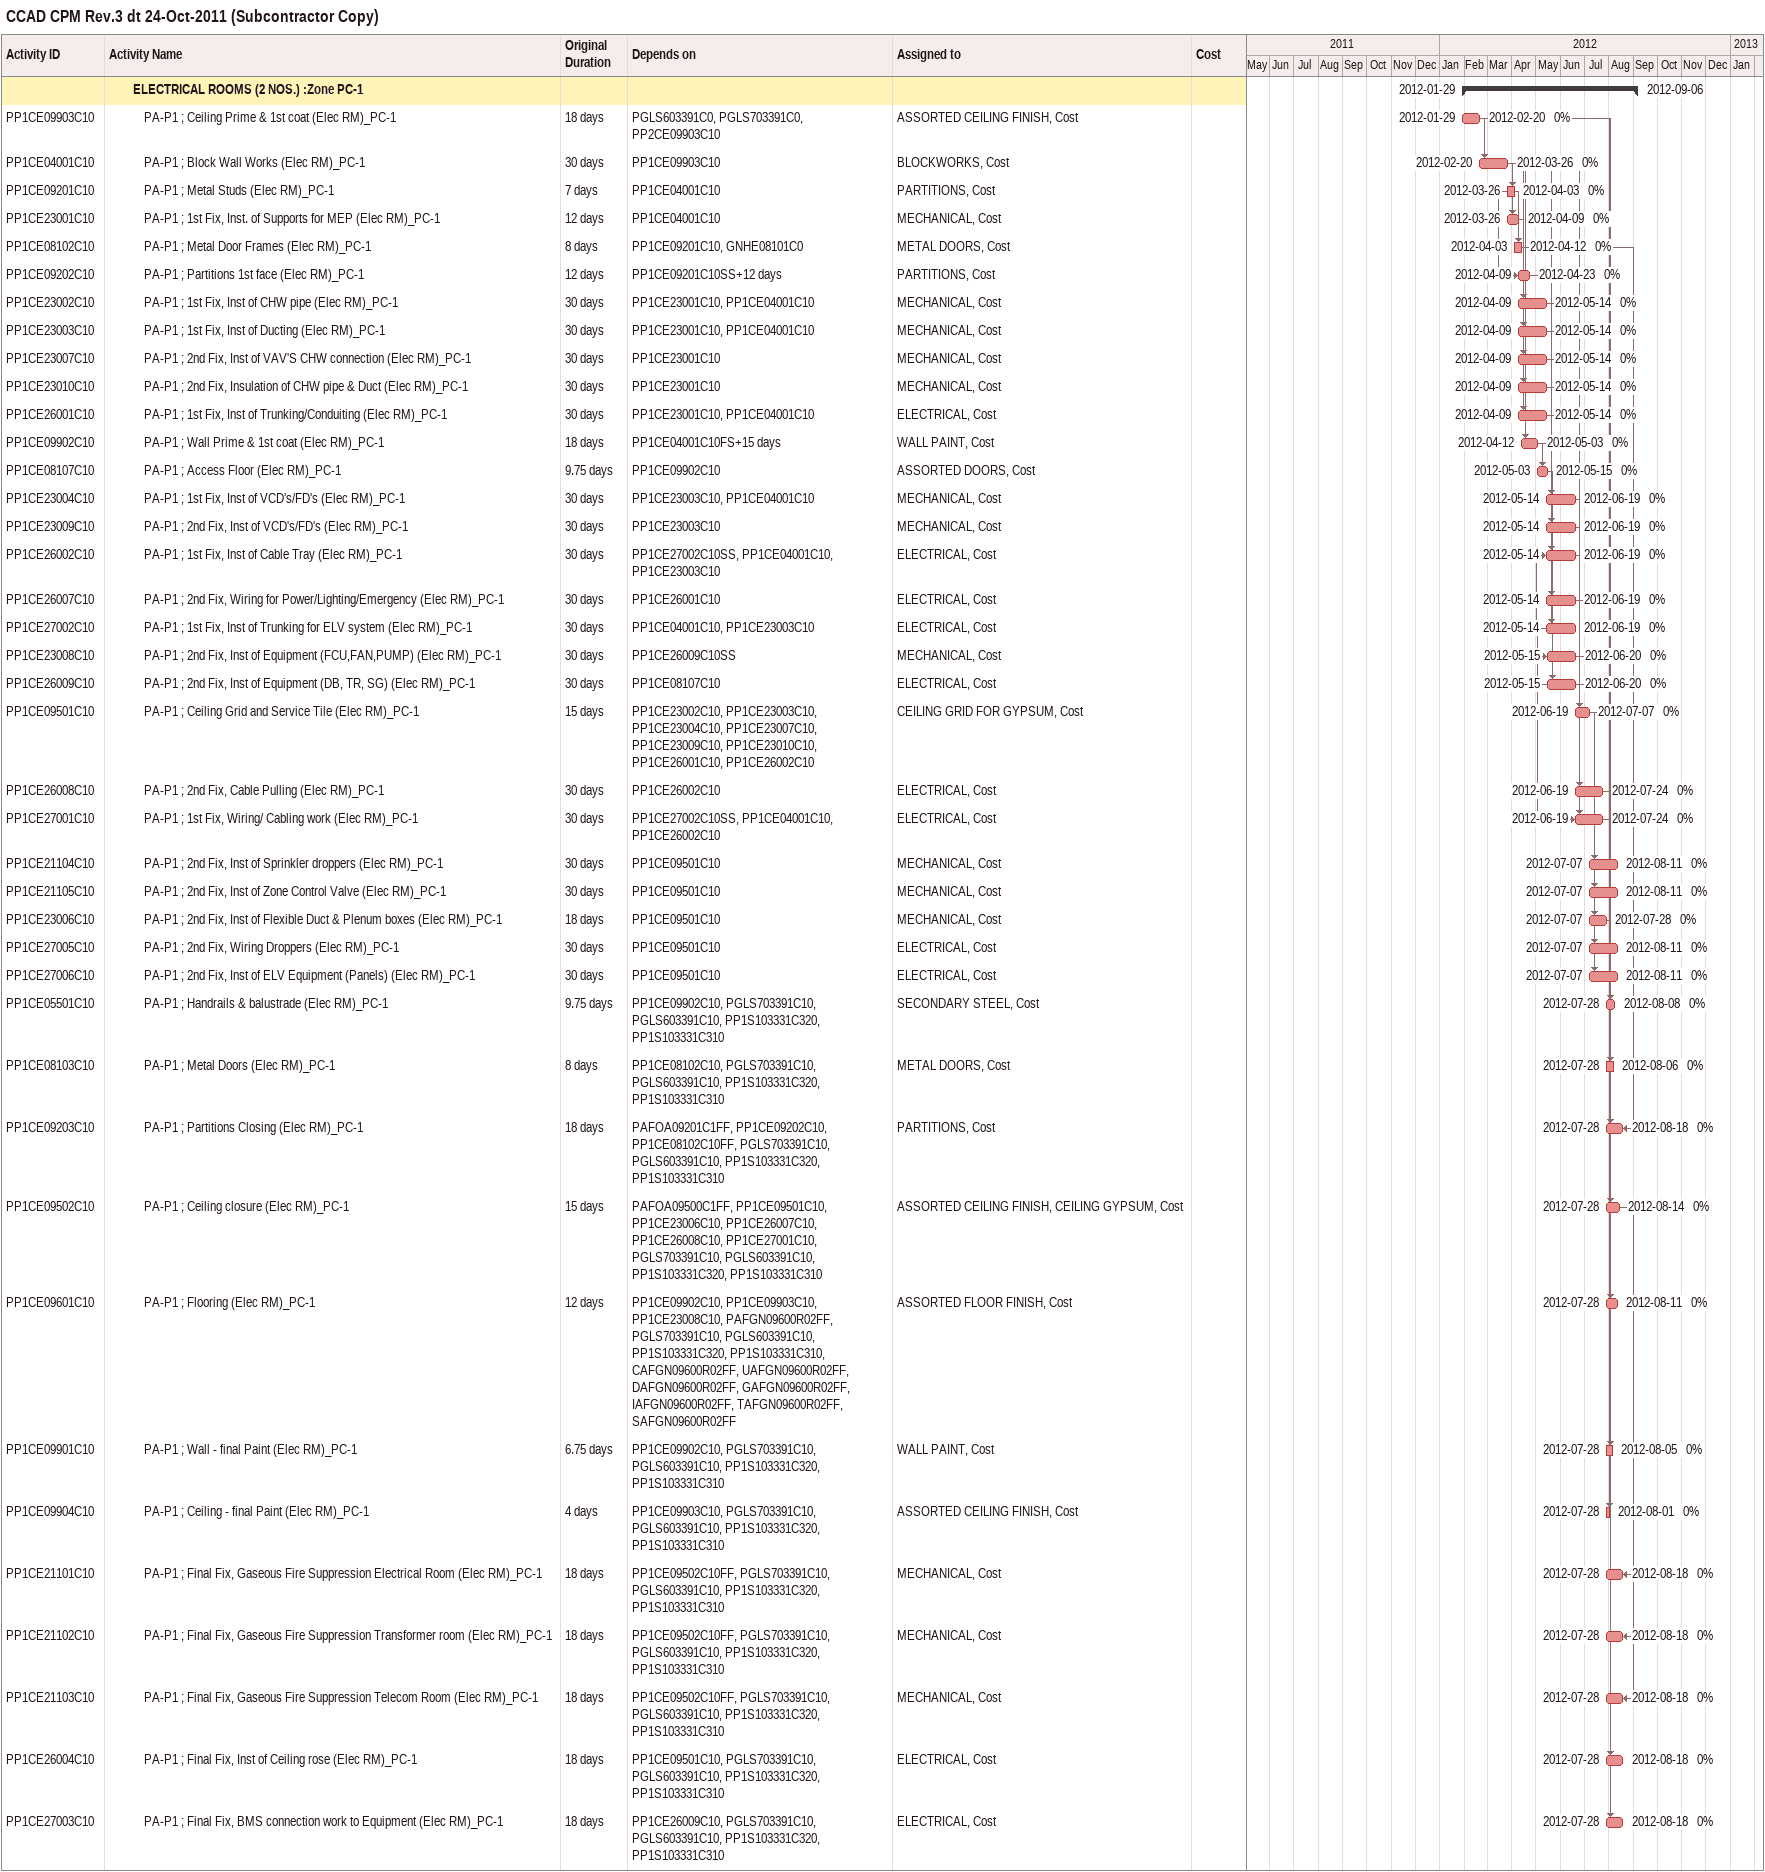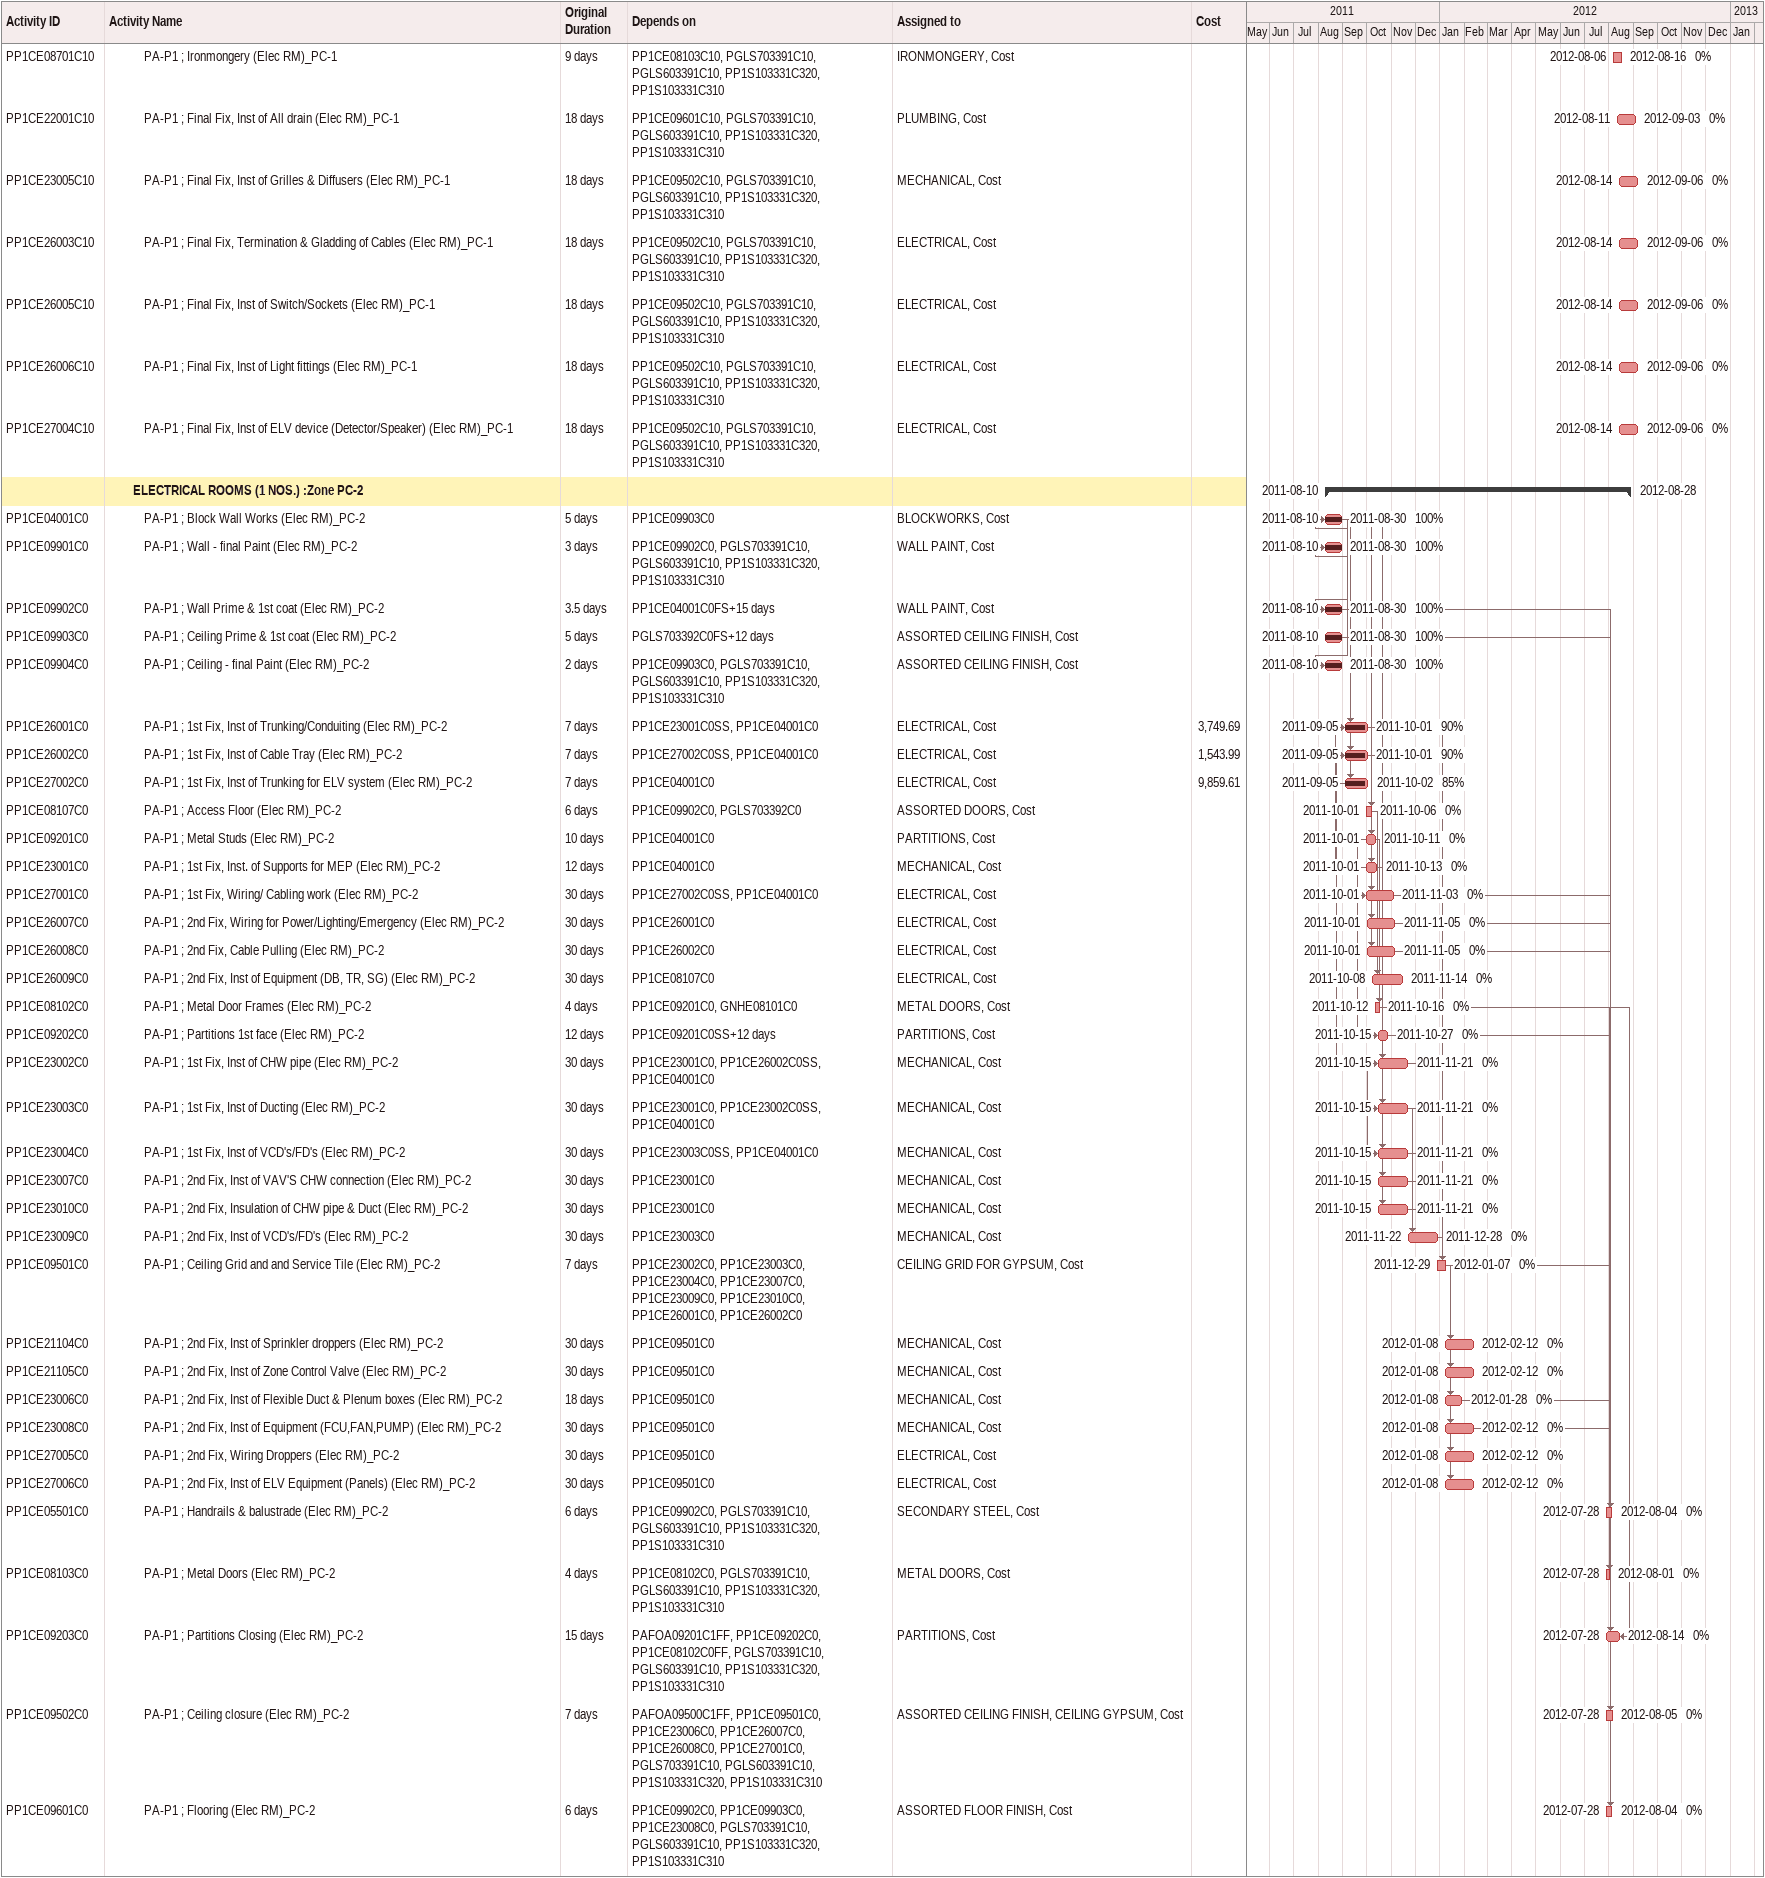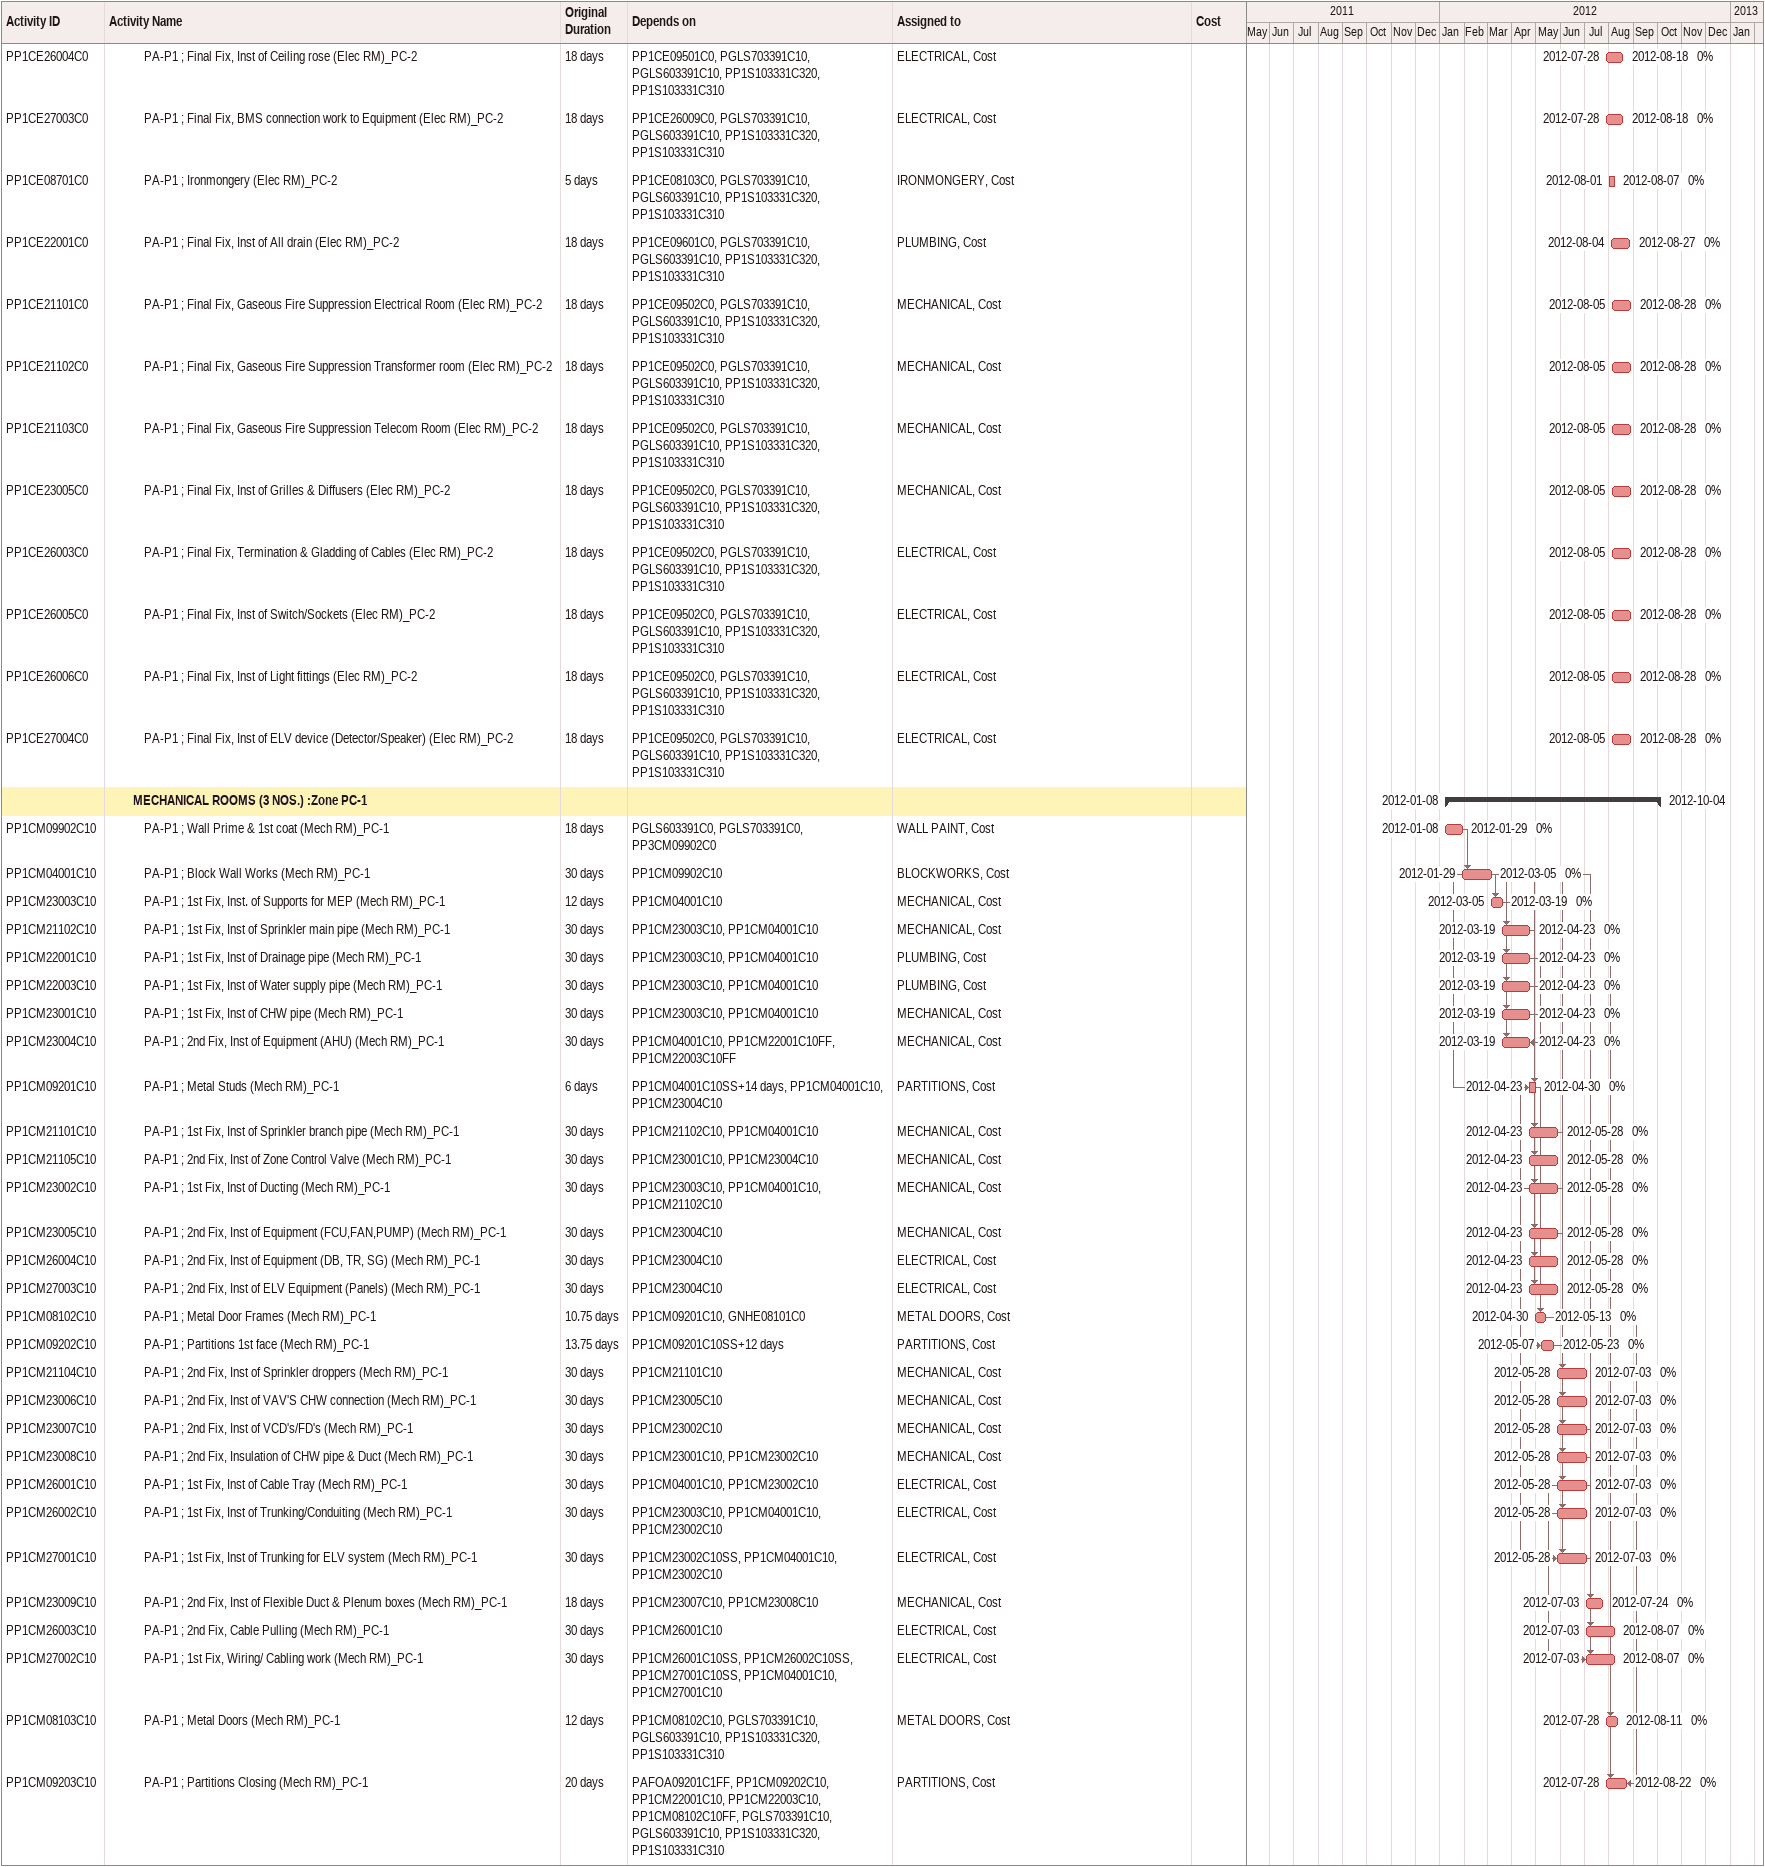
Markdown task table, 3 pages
CCAD CPM Rev.3 dt 24-Oct-2011 (Subcontractor Copy)

| ID | Level | Task | Original duration | Start | Finish | Predecessors | Resources | % complete | Cost |
|---|---|---|---|---|---|---|---|---|---|
|  | 3 | **ELECTRICAL ROOMS (2 NOS.) :Zone PC-1** |  | 2012-01-29 | 2012-09-06 |  |  |  |  |
| PP1CE09903C10 | 4 | PA-P1 ; Ceiling Prime & 1st coat (Elec RM)_PC-1 | 18d | 2012-01-29 | 2012-02-20 | PGLS603391C0, PGLS703391C0, PP2CE09903C10 | ASSORTED CEILING FINISH, Cost | 0 |  |
| PP1CE04001C10 | 4 | PA-P1 ; Block Wall Works (Elec RM)_PC-1 | 30d | 2012-02-20 | 2012-03-26 | PP1CE09903C10 | BLOCKWORKS, Cost | 0 |  |
| PP1CE09201C10 | 4 | PA-P1 ; Metal Studs (Elec RM)_PC-1 | 7d | 2012-03-26 | 2012-04-03 | PP1CE04001C10 | PARTITIONS, Cost | 0 |  |
| PP1CE23001C10 | 4 | PA-P1 ; 1st Fix, Inst. of Supports for MEP (Elec RM)_PC-1 | 12d | 2012-03-26 | 2012-04-09 | PP1CE04001C10 | MECHANICAL, Cost | 0 |  |
| PP1CE08102C10 | 4 | PA-P1 ; Metal Door Frames (Elec RM)_PC-1 | 8d | 2012-04-03 | 2012-04-12 | PP1CE09201C10, GNHE08101C0 | METAL DOORS, Cost | 0 |  |
| PP1CE09202C10 | 4 | PA-P1 ; Partitions 1st face (Elec RM)_PC-1 | 12d | 2012-04-09 | 2012-04-23 | PP1CE09201C10SS+12d | PARTITIONS, Cost | 0 |  |
| PP1CE23002C10 | 4 | PA-P1 ; 1st Fix, Inst of CHW pipe (Elec RM)_PC-1 | 30d | 2012-04-09 | 2012-05-14 | PP1CE23001C10, PP1CE04001C10 | MECHANICAL, Cost | 0 |  |
| PP1CE23003C10 | 4 | PA-P1 ; 1st Fix, Inst of Ducting (Elec RM)_PC-1 | 30d | 2012-04-09 | 2012-05-14 | PP1CE23001C10, PP1CE04001C10 | MECHANICAL, Cost | 0 |  |
| PP1CE23007C10 | 4 | PA-P1 ; 2nd Fix, Inst of VAV'S CHW connection (Elec RM)_PC-1 | 30d | 2012-04-09 | 2012-05-14 | PP1CE23001C10 | MECHANICAL, Cost | 0 |  |
| PP1CE23010C10 | 4 | PA-P1 ; 2nd Fix, Insulation of CHW pipe & Duct (Elec RM)_PC-1 | 30d | 2012-04-09 | 2012-05-14 | PP1CE23001C10 | MECHANICAL, Cost | 0 |  |
| PP1CE26001C10 | 4 | PA-P1 ; 1st Fix, Inst of Trunking/Conduiting (Elec RM)_PC-1 | 30d | 2012-04-09 | 2012-05-14 | PP1CE23001C10, PP1CE04001C10 | ELECTRICAL, Cost | 0 |  |
| PP1CE09902C10 | 4 | PA-P1 ; Wall Prime & 1st coat (Elec RM)_PC-1 | 18d | 2012-04-12 | 2012-05-03 | PP1CE04001C10FS+15d | WALL PAINT, Cost | 0 |  |
| PP1CE08107C10 | 4 | PA-P1 ; Access Floor (Elec RM)_PC-1 | 9.75d | 2012-05-03 | 2012-05-15 | PP1CE09902C10 | ASSORTED DOORS, Cost | 0 |  |
| PP1CE23004C10 | 4 | PA-P1 ; 1st Fix, Inst of VCD's/FD's (Elec RM)_PC-1 | 30d | 2012-05-14 | 2012-06-19 | PP1CE23003C10, PP1CE04001C10 | MECHANICAL, Cost | 0 |  |
| PP1CE23009C10 | 4 | PA-P1 ; 2nd Fix, Inst of VCD's/FD's (Elec RM)_PC-1 | 30d | 2012-05-14 | 2012-06-19 | PP1CE23003C10 | MECHANICAL, Cost | 0 |  |
| PP1CE26002C10 | 4 | PA-P1 ; 1st Fix, Inst of Cable Tray (Elec RM)_PC-1 | 30d | 2012-05-14 | 2012-06-19 | PP1CE27002C10SS, PP1CE04001C10, PP1CE23003C10 | ELECTRICAL, Cost | 0 |  |
| PP1CE26007C10 | 4 | PA-P1 ; 2nd Fix, Wiring for Power/Lighting/Emergency (Elec RM)_PC-1 | 30d | 2012-05-14 | 2012-06-19 | PP1CE26001C10 | ELECTRICAL, Cost | 0 |  |
| PP1CE27002C10 | 4 | PA-P1 ; 1st Fix, Inst of Trunking for ELV system (Elec RM)_PC-1 | 30d | 2012-05-14 | 2012-06-19 | PP1CE04001C10, PP1CE23003C10 | ELECTRICAL, Cost | 0 |  |
| PP1CE23008C10 | 4 | PA-P1 ; 2nd Fix, Inst of Equipment (FCU,FAN,PUMP) (Elec RM)_PC-1 | 30d | 2012-05-15 | 2012-06-20 | PP1CE26009C10SS | MECHANICAL, Cost | 0 |  |
| PP1CE26009C10 | 4 | PA-P1 ; 2nd Fix, Inst of Equipment (DB, TR, SG) (Elec RM)_PC-1 | 30d | 2012-05-15 | 2012-06-20 | PP1CE08107C10 | ELECTRICAL, Cost | 0 |  |
| PP1CE09501C10 | 4 | PA-P1 ; Ceiling Grid and Service Tile (Elec RM)_PC-1 | 15d | 2012-06-19 | 2012-07-07 | PP1CE23002C10, PP1CE23003C10, PP1CE23004C10, PP1CE23007C10, PP1CE23009C10, PP1CE23010C10, PP1CE26001C10, PP1CE26002C10 | CEILING GRID FOR GYPSUM, Cost | 0 |  |
| PP1CE26008C10 | 4 | PA-P1 ; 2nd Fix, Cable Pulling (Elec RM)_PC-1 | 30d | 2012-06-19 | 2012-07-24 | PP1CE26002C10 | ELECTRICAL, Cost | 0 |  |
| PP1CE27001C10 | 4 | PA-P1 ; 1st Fix, Wiring/ Cabling work (Elec RM)_PC-1 | 30d | 2012-06-19 | 2012-07-24 | PP1CE27002C10SS, PP1CE04001C10, PP1CE26002C10 | ELECTRICAL, Cost | 0 |  |
| PP1CE21104C10 | 4 | PA-P1 ; 2nd Fix, Inst of Sprinkler droppers (Elec RM)_PC-1 | 30d | 2012-07-07 | 2012-08-11 | PP1CE09501C10 | MECHANICAL, Cost | 0 |  |
| PP1CE21105C10 | 4 | PA-P1 ; 2nd Fix, Inst of Zone Control Valve (Elec RM)_PC-1 | 30d | 2012-07-07 | 2012-08-11 | PP1CE09501C10 | MECHANICAL, Cost | 0 |  |
| PP1CE23006C10 | 4 | PA-P1 ; 2nd Fix, Inst of Flexible Duct & Plenum boxes (Elec RM)_PC-1 | 18d | 2012-07-07 | 2012-07-28 | PP1CE09501C10 | MECHANICAL, Cost | 0 |  |
| PP1CE27005C10 | 4 | PA-P1 ; 2nd Fix, Wiring Droppers (Elec RM)_PC-1 | 30d | 2012-07-07 | 2012-08-11 | PP1CE09501C10 | ELECTRICAL, Cost | 0 |  |
| PP1CE27006C10 | 4 | PA-P1 ; 2nd Fix, Inst of ELV Equipment (Panels) (Elec RM)_PC-1 | 30d | 2012-07-07 | 2012-08-11 | PP1CE09501C10 | ELECTRICAL, Cost | 0 |  |
| PP1CE05501C10 | 4 | PA-P1 ; Handrails & balustrade (Elec RM)_PC-1 | 9.75d | 2012-07-28 | 2012-08-08 | PP1CE09902C10, PGLS703391C10, PGLS603391C10, PP1S103331C320, PP1S103331C310 | SECONDARY STEEL, Cost | 0 |  |
| PP1CE08103C10 | 4 | PA-P1 ; Metal Doors (Elec RM)_PC-1 | 8d | 2012-07-28 | 2012-08-06 | PP1CE08102C10, PGLS703391C10, PGLS603391C10, PP1S103331C320, PP1S103331C310 | METAL DOORS, Cost | 0 |  |
| PP1CE09203C10 | 4 | PA-P1 ; Partitions Closing (Elec RM)_PC-1 | 18d | 2012-07-28 | 2012-08-18 | PAFOA09201C1FF, PP1CE09202C10, PP1CE08102C10FF, PGLS703391C10, PGLS603391C10, PP1S103331C320, PP1S103331C310 | PARTITIONS, Cost | 0 |  |
| PP1CE09502C10 | 4 | PA-P1 ; Ceiling closure (Elec RM)_PC-1 | 15d | 2012-07-28 | 2012-08-14 | PAFOA09500C1FF, PP1CE09501C10, PP1CE23006C10, PP1CE26007C10, PP1CE26008C10, PP1CE27001C10, PGLS703391C10, PGLS603391C10, PP1S103331C320, PP1S103331C310 | ASSORTED CEILING FINISH, CEILING GYPSUM, Cost | 0 |  |
| PP1CE09601C10 | 4 | PA-P1 ; Flooring (Elec RM)_PC-1 | 12d | 2012-07-28 | 2012-08-11 | PP1CE09902C10, PP1CE09903C10, PP1CE23008C10, PAFGN09600R02FF, PGLS703391C10, PGLS603391C10, PP1S103331C320, PP1S103331C310, CAFGN09600R02FF, UAFGN09600R02FF, DAFGN09600R02FF, GAFGN09600R02FF, IAFGN09600R02FF, TAFGN09600R02FF, SAFGN09600R02FF | ASSORTED FLOOR FINISH, Cost | 0 |  |
| PP1CE09901C10 | 4 | PA-P1 ; Wall - final Paint (Elec RM)_PC-1 | 6.75d | 2012-07-28 | 2012-08-05 | PP1CE09902C10, PGLS703391C10, PGLS603391C10, PP1S103331C320, PP1S103331C310 | WALL PAINT, Cost | 0 |  |
| PP1CE09904C10 | 4 | PA-P1 ; Ceiling - final Paint (Elec RM)_PC-1 | 4d | 2012-07-28 | 2012-08-01 | PP1CE09903C10, PGLS703391C10, PGLS603391C10, PP1S103331C320, PP1S103331C310 | ASSORTED CEILING FINISH, Cost | 0 |  |
| PP1CE21101C10 | 4 | PA-P1 ; Final Fix, Gaseous Fire Suppression Electrical Room (Elec RM)_PC-1 | 18d | 2012-07-28 | 2012-08-18 | PP1CE09502C10FF, PGLS703391C10, PGLS603391C10, PP1S103331C320, PP1S103331C310 | MECHANICAL, Cost | 0 |  |
| PP1CE21102C10 | 4 | PA-P1 ; Final Fix, Gaseous Fire Suppression Transformer room (Elec RM)_PC-1 | 18d | 2012-07-28 | 2012-08-18 | PP1CE09502C10FF, PGLS703391C10, PGLS603391C10, PP1S103331C320, PP1S103331C310 | MECHANICAL, Cost | 0 |  |
| PP1CE21103C10 | 4 | PA-P1 ; Final Fix, Gaseous Fire Suppression Telecom Room (Elec RM)_PC-1 | 18d | 2012-07-28 | 2012-08-18 | PP1CE09502C10FF, PGLS703391C10, PGLS603391C10, PP1S103331C320, PP1S103331C310 | MECHANICAL, Cost | 0 |  |
| PP1CE26004C10 | 4 | PA-P1 ; Final Fix, Inst of Ceiling rose (Elec RM)_PC-1 | 18d | 2012-07-28 | 2012-08-18 | PP1CE09501C10, PGLS703391C10, PGLS603391C10, PP1S103331C320, PP1S103331C310 | ELECTRICAL, Cost | 0 |  |
| PP1CE27003C10 | 4 | PA-P1 ; Final Fix, BMS connection work to Equipment (Elec RM)_PC-1 | 18d | 2012-07-28 | 2012-08-18 | PP1CE26009C10, PGLS703391C10, PGLS603391C10, PP1S103331C320, PP1S103331C310 | ELECTRICAL, Cost | 0 |  |
| PP1CE08701C10 | 4 | PA-P1 ; Ironmongery (Elec RM)_PC-1 | 9d | 2012-08-06 | 2012-08-16 | PP1CE08103C10, PGLS703391C10, PGLS603391C10, PP1S103331C320, PP1S103331C310 | IRONMONGERY, Cost | 0 |  |
| PP1CE22001C10 | 4 | PA-P1 ; Final Fix, Inst of All drain (Elec RM)_PC-1 | 18d | 2012-08-11 | 2012-09-03 | PP1CE09601C10, PGLS703391C10, PGLS603391C10, PP1S103331C320, PP1S103331C310 | PLUMBING, Cost | 0 |  |
| PP1CE23005C10 | 4 | PA-P1 ; Final Fix, Inst of Grilles & Diffusers (Elec RM)_PC-1 | 18d | 2012-08-14 | 2012-09-06 | PP1CE09502C10, PGLS703391C10, PGLS603391C10, PP1S103331C320, PP1S103331C310 | MECHANICAL, Cost | 0 |  |
| PP1CE26003C10 | 4 | PA-P1 ; Final Fix, Termination & Gladding of Cables (Elec RM)_PC-1 | 18d | 2012-08-14 | 2012-09-06 | PP1CE09502C10, PGLS703391C10, PGLS603391C10, PP1S103331C320, PP1S103331C310 | ELECTRICAL, Cost | 0 |  |
| PP1CE26005C10 | 4 | PA-P1 ; Final Fix, Inst of Switch/Sockets (Elec RM)_PC-1 | 18d | 2012-08-14 | 2012-09-06 | PP1CE09502C10, PGLS703391C10, PGLS603391C10, PP1S103331C320, PP1S103331C310 | ELECTRICAL, Cost | 0 |  |
| PP1CE26006C10 | 4 | PA-P1 ; Final Fix, Inst of Light fittings (Elec RM)_PC-1 | 18d | 2012-08-14 | 2012-09-06 | PP1CE09502C10, PGLS703391C10, PGLS603391C10, PP1S103331C320, PP1S103331C310 | ELECTRICAL, Cost | 0 |  |
| PP1CE27004C10 | 4 | PA-P1 ; Final Fix, Inst of ELV device (Detector/Speaker) (Elec RM)_PC-1 | 18d | 2012-08-14 | 2012-09-06 | PP1CE09502C10, PGLS703391C10, PGLS603391C10, PP1S103331C320, PP1S103331C310 | ELECTRICAL, Cost | 0 |  |
|  | 3 | **ELECTRICAL ROOMS (1 NOS.) :Zone PC-2** |  | 2011-08-10 | 2012-08-28 |  |  |  |  |
| PP1CE04001C0 | 4 | PA-P1 ; Block Wall Works (Elec RM)_PC-2 | 5d | 2011-08-10 | 2011-08-30 | PP1CE09903C0 | BLOCKWORKS, Cost | 100 |  |
| PP1CE09901C0 | 4 | PA-P1 ; Wall - final Paint (Elec RM)_PC-2 | 3d | 2011-08-10 | 2011-08-30 | PP1CE09902C0, PGLS703391C10, PGLS603391C10, PP1S103331C320, PP1S103331C310 | WALL PAINT, Cost | 100 |  |
| PP1CE09902C0 | 4 | PA-P1 ; Wall Prime & 1st coat (Elec RM)_PC-2 | 3.5d | 2011-08-10 | 2011-08-30 | PP1CE04001C0FS+15d | WALL PAINT, Cost | 100 |  |
| PP1CE09903C0 | 4 | PA-P1 ; Ceiling Prime & 1st coat (Elec RM)_PC-2 | 5d | 2011-08-10 | 2011-08-30 | PGLS703392C0FS+12d | ASSORTED CEILING FINISH, Cost | 100 |  |
| PP1CE09904C0 | 4 | PA-P1 ; Ceiling - final Paint (Elec RM)_PC-2 | 2d | 2011-08-10 | 2011-08-30 | PP1CE09903C0, PGLS703391C10, PGLS603391C10, PP1S103331C320, PP1S103331C310 | ASSORTED CEILING FINISH, Cost | 100 |  |
| PP1CE26001C0 | 4 | PA-P1 ; 1st Fix, Inst of Trunking/Conduiting (Elec RM)_PC-2 | 7d | 2011-09-05 | 2011-10-01 | PP1CE23001C0SS, PP1CE04001C0 | ELECTRICAL, Cost | 90 | 3749.69 |
| PP1CE26002C0 | 4 | PA-P1 ; 1st Fix, Inst of Cable Tray (Elec RM)_PC-2 | 7d | 2011-09-05 | 2011-10-01 | PP1CE27002C0SS, PP1CE04001C0 | ELECTRICAL, Cost | 90 | 1543.99 |
| PP1CE27002C0 | 4 | PA-P1 ; 1st Fix, Inst of Trunking for ELV system (Elec RM)_PC-2 | 7d | 2011-09-05 | 2011-10-02 | PP1CE04001C0 | ELECTRICAL, Cost | 85 | 9859.61 |
| PP1CE08107C0 | 4 | PA-P1 ; Access Floor (Elec RM)_PC-2 | 6d | 2011-10-01 | 2011-10-06 | PP1CE09902C0, PGLS703392C0 | ASSORTED DOORS, Cost | 0 |  |
| PP1CE09201C0 | 4 | PA-P1 ; Metal Studs (Elec RM)_PC-2 | 10d | 2011-10-01 | 2011-10-11 | PP1CE04001C0 | PARTITIONS, Cost | 0 |  |
| PP1CE23001C0 | 4 | PA-P1 ; 1st Fix, Inst. of Supports for MEP (Elec RM)_PC-2 | 12d | 2011-10-01 | 2011-10-13 | PP1CE04001C0 | MECHANICAL, Cost | 0 |  |
| PP1CE27001C0 | 4 | PA-P1 ; 1st Fix, Wiring/ Cabling work (Elec RM)_PC-2 | 30d | 2011-10-01 | 2011-11-03 | PP1CE27002C0SS, PP1CE04001C0 | ELECTRICAL, Cost | 0 |  |
| PP1CE26007C0 | 4 | PA-P1 ; 2nd Fix, Wiring for Power/Lighting/Emergency (Elec RM)_PC-2 | 30d | 2011-10-01 | 2011-11-05 | PP1CE26001C0 | ELECTRICAL, Cost | 0 |  |
| PP1CE26008C0 | 4 | PA-P1 ; 2nd Fix, Cable Pulling (Elec RM)_PC-2 | 30d | 2011-10-01 | 2011-11-05 | PP1CE26002C0 | ELECTRICAL, Cost | 0 |  |
| PP1CE26009C0 | 4 | PA-P1 ; 2nd Fix, Inst of Equipment (DB, TR, SG) (Elec RM)_PC-2 | 30d | 2011-10-08 | 2011-11-14 | PP1CE08107C0 | ELECTRICAL, Cost | 0 |  |
| PP1CE08102C0 | 4 | PA-P1 ; Metal Door Frames (Elec RM)_PC-2 | 4d | 2011-10-12 | 2011-10-16 | PP1CE09201C0, GNHE08101C0 | METAL DOORS, Cost | 0 |  |
| PP1CE09202C0 | 4 | PA-P1 ; Partitions 1st face (Elec RM)_PC-2 | 12d | 2011-10-15 | 2011-10-27 | PP1CE09201C0SS+12d | PARTITIONS, Cost | 0 |  |
| PP1CE23002C0 | 4 | PA-P1 ; 1st Fix, Inst of CHW pipe (Elec RM)_PC-2 | 30d | 2011-10-15 | 2011-11-21 | PP1CE23001C0, PP1CE26002C0SS, PP1CE04001C0 | MECHANICAL, Cost | 0 |  |
| PP1CE23003C0 | 4 | PA-P1 ; 1st Fix, Inst of Ducting (Elec RM)_PC-2 | 30d | 2011-10-15 | 2011-11-21 | PP1CE23001C0, PP1CE23002C0SS, PP1CE04001C0 | MECHANICAL, Cost | 0 |  |
| PP1CE23004C0 | 4 | PA-P1 ; 1st Fix, Inst of VCD's/FD's (Elec RM)_PC-2 | 30d | 2011-10-15 | 2011-11-21 | PP1CE23003C0SS, PP1CE04001C0 | MECHANICAL, Cost | 0 |  |
| PP1CE23007C0 | 4 | PA-P1 ; 2nd Fix, Inst of VAV'S CHW connection (Elec RM)_PC-2 | 30d | 2011-10-15 | 2011-11-21 | PP1CE23001C0 | MECHANICAL, Cost | 0 |  |
| PP1CE23010C0 | 4 | PA-P1 ; 2nd Fix, Insulation of CHW pipe & Duct (Elec RM)_PC-2 | 30d | 2011-10-15 | 2011-11-21 | PP1CE23001C0 | MECHANICAL, Cost | 0 |  |
| PP1CE23009C0 | 4 | PA-P1 ; 2nd Fix, Inst of VCD's/FD's (Elec RM)_PC-2 | 30d | 2011-11-22 | 2011-12-28 | PP1CE23003C0 | MECHANICAL, Cost | 0 |  |
| PP1CE09501C0 | 4 | PA-P1 ; Ceiling Grid and and Service Tile (Elec RM)_PC-2 | 7d | 2011-12-29 | 2012-01-07 | PP1CE23002C0, PP1CE23003C0, PP1CE23004C0, PP1CE23007C0, PP1CE23009C0, PP1CE23010C0, PP1CE26001C0, PP1CE26002C0 | CEILING GRID FOR GYPSUM, Cost | 0 |  |
| PP1CE21104C0 | 4 | PA-P1 ; 2nd Fix, Inst of Sprinkler droppers (Elec RM)_PC-2 | 30d | 2012-01-08 | 2012-02-12 | PP1CE09501C0 | MECHANICAL, Cost | 0 |  |
| PP1CE21105C0 | 4 | PA-P1 ; 2nd Fix, Inst of Zone Control Valve (Elec RM)_PC-2 | 30d | 2012-01-08 | 2012-02-12 | PP1CE09501C0 | MECHANICAL, Cost | 0 |  |
| PP1CE23006C0 | 4 | PA-P1 ; 2nd Fix, Inst of Flexible Duct & Plenum boxes (Elec RM)_PC-2 | 18d | 2012-01-08 | 2012-01-28 | PP1CE09501C0 | MECHANICAL, Cost | 0 |  |
| PP1CE23008C0 | 4 | PA-P1 ; 2nd Fix, Inst of Equipment (FCU,FAN,PUMP) (Elec RM)_PC-2 | 30d | 2012-01-08 | 2012-02-12 | PP1CE09501C0 | MECHANICAL, Cost | 0 |  |
| PP1CE27005C0 | 4 | PA-P1 ; 2nd Fix, Wiring Droppers (Elec RM)_PC-2 | 30d | 2012-01-08 | 2012-02-12 | PP1CE09501C0 | ELECTRICAL, Cost | 0 |  |
| PP1CE27006C0 | 4 | PA-P1 ; 2nd Fix, Inst of ELV Equipment (Panels) (Elec RM)_PC-2 | 30d | 2012-01-08 | 2012-02-12 | PP1CE09501C0 | ELECTRICAL, Cost | 0 |  |
| PP1CE05501C0 | 4 | PA-P1 ; Handrails & balustrade (Elec RM)_PC-2 | 6d | 2012-07-28 | 2012-08-04 | PP1CE09902C0, PGLS703391C10, PGLS603391C10, PP1S103331C320, PP1S103331C310 | SECONDARY STEEL, Cost | 0 |  |
| PP1CE08103C0 | 4 | PA-P1 ; Metal Doors (Elec RM)_PC-2 | 4d | 2012-07-28 | 2012-08-01 | PP1CE08102C0, PGLS703391C10, PGLS603391C10, PP1S103331C320, PP1S103331C310 | METAL DOORS, Cost | 0 |  |
| PP1CE09203C0 | 4 | PA-P1 ; Partitions Closing (Elec RM)_PC-2 | 15d | 2012-07-28 | 2012-08-14 | PAFOA09201C1FF, PP1CE09202C0, PP1CE08102C0FF, PGLS703391C10, PGLS603391C10, PP1S103331C320, PP1S103331C310 | PARTITIONS, Cost | 0 |  |
| PP1CE09502C0 | 4 | PA-P1 ; Ceiling closure (Elec RM)_PC-2 | 7d | 2012-07-28 | 2012-08-05 | PAFOA09500C1FF, PP1CE09501C0, PP1CE23006C0, PP1CE26007C0, PP1CE26008C0, PP1CE27001C0, PGLS703391C10, PGLS603391C10, PP1S103331C320, PP1S103331C310 | ASSORTED CEILING FINISH, CEILING GYPSUM, Cost | 0 |  |
| PP1CE09601C0 | 4 | PA-P1 ; Flooring (Elec RM)_PC-2 | 6d | 2012-07-28 | 2012-08-04 | PP1CE09902C0, PP1CE09903C0, PP1CE23008C0, PGLS703391C10, PGLS603391C10, PP1S103331C320, PP1S103331C310 | ASSORTED FLOOR FINISH, Cost | 0 |  |
| PP1CE26004C0 | 4 | PA-P1 ; Final Fix, Inst of Ceiling rose (Elec RM)_PC-2 | 18d | 2012-07-28 | 2012-08-18 | PP1CE09501C0, PGLS703391C10, PGLS603391C10, PP1S103331C320, PP1S103331C310 | ELECTRICAL, Cost | 0 |  |
| PP1CE27003C0 | 4 | PA-P1 ; Final Fix, BMS connection work to Equipment (Elec RM)_PC-2 | 18d | 2012-07-28 | 2012-08-18 | PP1CE26009C0, PGLS703391C10, PGLS603391C10, PP1S103331C320, PP1S103331C310 | ELECTRICAL, Cost | 0 |  |
| PP1CE08701C0 | 4 | PA-P1 ; Ironmongery (Elec RM)_PC-2 | 5d | 2012-08-01 | 2012-08-07 | PP1CE08103C0, PGLS703391C10, PGLS603391C10, PP1S103331C320, PP1S103331C310 | IRONMONGERY, Cost | 0 |  |
| PP1CE22001C0 | 4 | PA-P1 ; Final Fix, Inst of All drain (Elec RM)_PC-2 | 18d | 2012-08-04 | 2012-08-27 | PP1CE09601C0, PGLS703391C10, PGLS603391C10, PP1S103331C320, PP1S103331C310 | PLUMBING, Cost | 0 |  |
| PP1CE21101C0 | 4 | PA-P1 ; Final Fix, Gaseous Fire Suppression Electrical Room (Elec RM)_PC-2 | 18d | 2012-08-05 | 2012-08-28 | PP1CE09502C0, PGLS703391C10, PGLS603391C10, PP1S103331C320, PP1S103331C310 | MECHANICAL, Cost | 0 |  |
| PP1CE21102C0 | 4 | PA-P1 ; Final Fix, Gaseous Fire Suppression Transformer room (Elec RM)_PC-2 | 18d | 2012-08-05 | 2012-08-28 | PP1CE09502C0, PGLS703391C10, PGLS603391C10, PP1S103331C320, PP1S103331C310 | MECHANICAL, Cost | 0 |  |
| PP1CE21103C0 | 4 | PA-P1 ; Final Fix, Gaseous Fire Suppression Telecom Room (Elec RM)_PC-2 | 18d | 2012-08-05 | 2012-08-28 | PP1CE09502C0, PGLS703391C10, PGLS603391C10, PP1S103331C320, PP1S103331C310 | MECHANICAL, Cost | 0 |  |
| PP1CE23005C0 | 4 | PA-P1 ; Final Fix, Inst of Grilles & Diffusers (Elec RM)_PC-2 | 18d | 2012-08-05 | 2012-08-28 | PP1CE09502C0, PGLS703391C10, PGLS603391C10, PP1S103331C320, PP1S103331C310 | MECHANICAL, Cost | 0 |  |
| PP1CE26003C0 | 4 | PA-P1 ; Final Fix, Termination & Gladding of Cables (Elec RM)_PC-2 | 18d | 2012-08-05 | 2012-08-28 | PP1CE09502C0, PGLS703391C10, PGLS603391C10, PP1S103331C320, PP1S103331C310 | ELECTRICAL, Cost | 0 |  |
| PP1CE26005C0 | 4 | PA-P1 ; Final Fix, Inst of Switch/Sockets (Elec RM)_PC-2 | 18d | 2012-08-05 | 2012-08-28 | PP1CE09502C0, PGLS703391C10, PGLS603391C10, PP1S103331C320, PP1S103331C310 | ELECTRICAL, Cost | 0 |  |
| PP1CE26006C0 | 4 | PA-P1 ; Final Fix, Inst of Light fittings (Elec RM)_PC-2 | 18d | 2012-08-05 | 2012-08-28 | PP1CE09502C0, PGLS703391C10, PGLS603391C10, PP1S103331C320, PP1S103331C310 | ELECTRICAL, Cost | 0 |  |
| PP1CE27004C0 | 4 | PA-P1 ; Final Fix, Inst of ELV device (Detector/Speaker) (Elec RM)_PC-2 | 18d | 2012-08-05 | 2012-08-28 | PP1CE09502C0, PGLS703391C10, PGLS603391C10, PP1S103331C320, PP1S103331C310 | ELECTRICAL, Cost | 0 |  |
|  | 3 | **MECHANICAL ROOMS (3 NOS.) :Zone PC-1** |  | 2012-01-08 | 2012-10-04 |  |  |  |  |
| PP1CM09902C10 | 4 | PA-P1 ; Wall Prime & 1st coat (Mech RM)_PC-1 | 18d | 2012-01-08 | 2012-01-29 | PGLS603391C0, PGLS703391C0, PP3CM09902C0 | WALL PAINT, Cost | 0 |  |
| PP1CM04001C10 | 4 | PA-P1 ; Block Wall Works (Mech RM)_PC-1 | 30d | 2012-01-29 | 2012-03-05 | PP1CM09902C10 | BLOCKWORKS, Cost | 0 |  |
| PP1CM23003C10 | 4 | PA-P1 ; 1st Fix, Inst. of Supports for MEP (Mech RM)_PC-1 | 12d | 2012-03-05 | 2012-03-19 | PP1CM04001C10 | MECHANICAL, Cost | 0 |  |
| PP1CM21102C10 | 4 | PA-P1 ; 1st Fix, Inst of Sprinkler main pipe (Mech RM)_PC-1 | 30d | 2012-03-19 | 2012-04-23 | PP1CM23003C10, PP1CM04001C10 | MECHANICAL, Cost | 0 |  |
| PP1CM22001C10 | 4 | PA-P1 ; 1st Fix, Inst of Drainage pipe (Mech RM)_PC-1 | 30d | 2012-03-19 | 2012-04-23 | PP1CM23003C10, PP1CM04001C10 | PLUMBING, Cost | 0 |  |
| PP1CM22003C10 | 4 | PA-P1 ; 1st Fix, Inst of Water supply pipe (Mech RM)_PC-1 | 30d | 2012-03-19 | 2012-04-23 | PP1CM23003C10, PP1CM04001C10 | PLUMBING, Cost | 0 |  |
| PP1CM23001C10 | 4 | PA-P1 ; 1st Fix, Inst of CHW pipe (Mech RM)_PC-1 | 30d | 2012-03-19 | 2012-04-23 | PP1CM23003C10, PP1CM04001C10 | MECHANICAL, Cost | 0 |  |
| PP1CM23004C10 | 4 | PA-P1 ; 2nd Fix, Inst of Equipment (AHU) (Mech RM)_PC-1 | 30d | 2012-03-19 | 2012-04-23 | PP1CM04001C10, PP1CM22001C10FF, PP1CM22003C10FF | MECHANICAL, Cost | 0 |  |
| PP1CM09201C10 | 4 | PA-P1 ; Metal Studs (Mech RM)_PC-1 | 6d | 2012-04-23 | 2012-04-30 | PP1CM04001C10SS+14d, PP1CM04001C10, PP1CM23004C10 | PARTITIONS, Cost | 0 |  |
| PP1CM21101C10 | 4 | PA-P1 ; 1st Fix, Inst of Sprinkler branch pipe (Mech RM)_PC-1 | 30d | 2012-04-23 | 2012-05-28 | PP1CM21102C10, PP1CM04001C10 | MECHANICAL, Cost | 0 |  |
| PP1CM21105C10 | 4 | PA-P1 ; 2nd Fix, Inst of Zone Control Valve (Mech RM)_PC-1 | 30d | 2012-04-23 | 2012-05-28 | PP1CM23001C10, PP1CM23004C10 | MECHANICAL, Cost | 0 |  |
| PP1CM23002C10 | 4 | PA-P1 ; 1st Fix, Inst of Ducting (Mech RM)_PC-1 | 30d | 2012-04-23 | 2012-05-28 | PP1CM23003C10, PP1CM04001C10, PP1CM21102C10 | MECHANICAL, Cost | 0 |  |
| PP1CM23005C10 | 4 | PA-P1 ; 2nd Fix, Inst of Equipment (FCU,FAN,PUMP) (Mech RM)_PC-1 | 30d | 2012-04-23 | 2012-05-28 | PP1CM23004C10 | MECHANICAL, Cost | 0 |  |
| PP1CM26004C10 | 4 | PA-P1 ; 2nd Fix, Inst of Equipment (DB, TR, SG) (Mech RM)_PC-1 | 30d | 2012-04-23 | 2012-05-28 | PP1CM23004C10 | ELECTRICAL, Cost | 0 |  |
| PP1CM27003C10 | 4 | PA-P1 ; 2nd Fix, Inst of ELV Equipment (Panels) (Mech RM)_PC-1 | 30d | 2012-04-23 | 2012-05-28 | PP1CM23004C10 | ELECTRICAL, Cost | 0 |  |
| PP1CM08102C10 | 4 | PA-P1 ; Metal Door Frames (Mech RM)_PC-1 | 10.75d | 2012-04-30 | 2012-05-13 | PP1CM09201C10, GNHE08101C0 | METAL DOORS, Cost | 0 |  |
| PP1CM09202C10 | 4 | PA-P1 ; Partitions 1st face (Mech RM)_PC-1 | 13.75d | 2012-05-07 | 2012-05-23 | PP1CM09201C10SS+12d | PARTITIONS, Cost | 0 |  |
| PP1CM21104C10 | 4 | PA-P1 ; 2nd Fix, Inst of Sprinkler droppers (Mech RM)_PC-1 | 30d | 2012-05-28 | 2012-07-03 | PP1CM21101C10 | MECHANICAL, Cost | 0 |  |
| PP1CM23006C10 | 4 | PA-P1 ; 2nd Fix, Inst of VAV'S CHW connection (Mech RM)_PC-1 | 30d | 2012-05-28 | 2012-07-03 | PP1CM23005C10 | MECHANICAL, Cost | 0 |  |
| PP1CM23007C10 | 4 | PA-P1 ; 2nd Fix, Inst of VCD's/FD's (Mech RM)_PC-1 | 30d | 2012-05-28 | 2012-07-03 | PP1CM23002C10 | MECHANICAL, Cost | 0 |  |
| PP1CM23008C10 | 4 | PA-P1 ; 2nd Fix, Insulation of CHW pipe & Duct (Mech RM)_PC-1 | 30d | 2012-05-28 | 2012-07-03 | PP1CM23001C10, PP1CM23002C10 | MECHANICAL, Cost | 0 |  |
| PP1CM26001C10 | 4 | PA-P1 ; 1st Fix, Inst of Cable Tray (Mech RM)_PC-1 | 30d | 2012-05-28 | 2012-07-03 | PP1CM04001C10, PP1CM23002C10 | ELECTRICAL, Cost | 0 |  |
| PP1CM26002C10 | 4 | PA-P1 ; 1st Fix, Inst of Trunking/Conduiting (Mech RM)_PC-1 | 30d | 2012-05-28 | 2012-07-03 | PP1CM23003C10, PP1CM04001C10, PP1CM23002C10 | ELECTRICAL, Cost | 0 |  |
| PP1CM27001C10 | 4 | PA-P1 ; 1st Fix, Inst of Trunking for ELV system (Mech RM)_PC-1 | 30d | 2012-05-28 | 2012-07-03 | PP1CM23002C10SS, PP1CM04001C10, PP1CM23002C10 | ELECTRICAL, Cost | 0 |  |
| PP1CM23009C10 | 4 | PA-P1 ; 2nd Fix, Inst of Flexible Duct & Plenum boxes (Mech RM)_PC-1 | 18d | 2012-07-03 | 2012-07-24 | PP1CM23007C10, PP1CM23008C10 | MECHANICAL, Cost | 0 |  |
| PP1CM26003C10 | 4 | PA-P1 ; 2nd Fix, Cable Pulling (Mech RM)_PC-1 | 30d | 2012-07-03 | 2012-08-07 | PP1CM26001C10 | ELECTRICAL, Cost | 0 |  |
| PP1CM27002C10 | 4 | PA-P1 ; 1st Fix, Wiring/ Cabling work (Mech RM)_PC-1 | 30d | 2012-07-03 | 2012-08-07 | PP1CM26001C10SS, PP1CM26002C10SS, PP1CM27001C10SS, PP1CM04001C10, PP1CM27001C10 | ELECTRICAL, Cost | 0 |  |
| PP1CM08103C10 | 4 | PA-P1 ; Metal Doors (Mech RM)_PC-1 | 12d | 2012-07-28 | 2012-08-11 | PP1CM08102C10, PGLS703391C10, PGLS603391C10, PP1S103331C320, PP1S103331C310 | METAL DOORS, Cost | 0 |  |
| PP1CM09203C10 | 4 | PA-P1 ; Partitions Closing (Mech RM)_PC-1 | 20d | 2012-07-28 | 2012-08-22 | PAFOA09201C1FF, PP1CM09202C10, PP1CM22001C10, PP1CM22003C10, PP1CM08102C10FF, PGLS703391C10, PGLS603391C10, PP1S103331C320, PP1S103331C310 | PARTITIONS, Cost | 0 |  |
